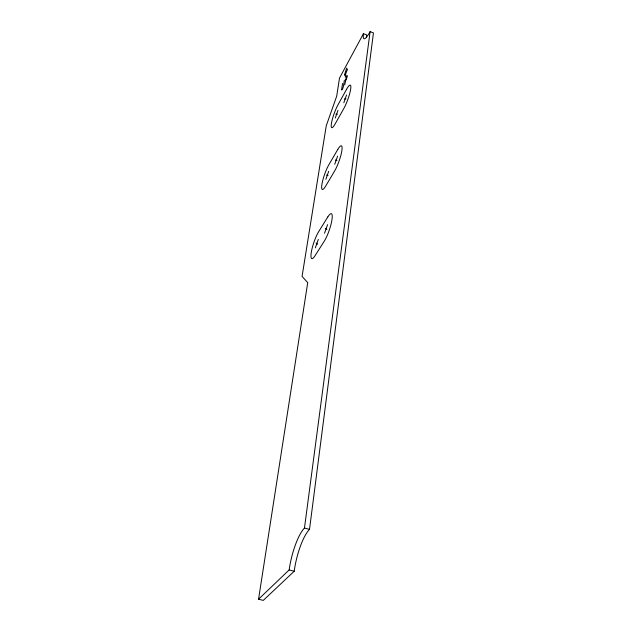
<?xml version="1.0" encoding="UTF-8"?>
<svg xmlns="http://www.w3.org/2000/svg" width="632" height="632" viewBox="0 0 632 632"><rect width="100%" height="100%" fill="white"/><g stroke="black" fill="none" stroke-linecap="round" stroke-linejoin="round"><path stroke-width="0.95" d="M309.514 529.387L373.449 32.911L370.115 31.6A22.27 3.911 -69 0 1 363.447 33.694L339.495 78.107L336.69 96.19L326.262 125.76L302.064 276.437L307.729 282.591L258.551 599.207L263.275 600.4L294.204 571.241A34.618 9.369 -76.2 0 1 309.514 529.387L304.466 528.02L370.115 31.6M344.361 80.169L343.476 86.031A2.449 0.427 -69.8 0 1 342.331 89.294A2.449 0.427 -69.8 0 1 341.659 89.341L342.552 83.479M345.285 77.144L345.981 72.506L347.474 69.765L346.644 68.082L344.503 75.232L345.878 72.696M344.717 84.886L346.478 76.298A2.741 0.482 -69.6 0 1 347.237 76.203A2.741 0.482 -69.6 0 1 345.949 79.845L345.396 80.849M335.276 118.034L337.97 110.403M343.816 102.755L346.565 94.982M325.867 179.314L328.703 171.304M334.715 164.296L337.614 156.128M315.344 247.831L318.338 239.41M324.524 233.248L327.589 224.652M258.551 599.207L289.164 569.93A34.665 9.219 -76.1 0 1 304.466 528.02M344.385 98.884L345.996 98.853M335.868 114.171L337.377 114.258M289.164 569.93L294.204 571.241M335.355 159.975L336.982 160.457M326.523 175.017L328.048 175.609M363.447 33.694L366.694 34.965A22.254 3.982 -68.9 0 0 366.505 37.683M325.243 228.397L326.878 229.511M316.087 243.012L317.604 244.236M346.597 89.278L338.081 104.659A14.323 2.575 -70 0 0 331.397 123.627A14.323 2.575 -70 0 0 335.134 123.951L343.753 108.633A14.615 2.654 -69.8 0 0 350.681 89.088A14.615 2.654 -69.8 0 0 346.597 89.278M337.741 149.515L328.909 164.66A15.018 2.891 -70.6 0 0 321.878 184.568A15.018 2.891 -70.6 0 0 325.622 186.163L334.557 171.122A15.318 2.994 -70.3 0 0 341.873 150.598A15.318 2.994 -70.3 0 0 337.741 149.515M327.826 216.926L318.662 231.683A15.847 3.255 -71.3 0 0 311.244 252.626A15.847 3.255 -71.3 0 0 314.981 255.802L324.248 241.219A16.163 3.381 -71.1 0 0 331.982 219.612A16.163 3.381 -71.1 0 0 327.826 216.926"/></g></svg>
